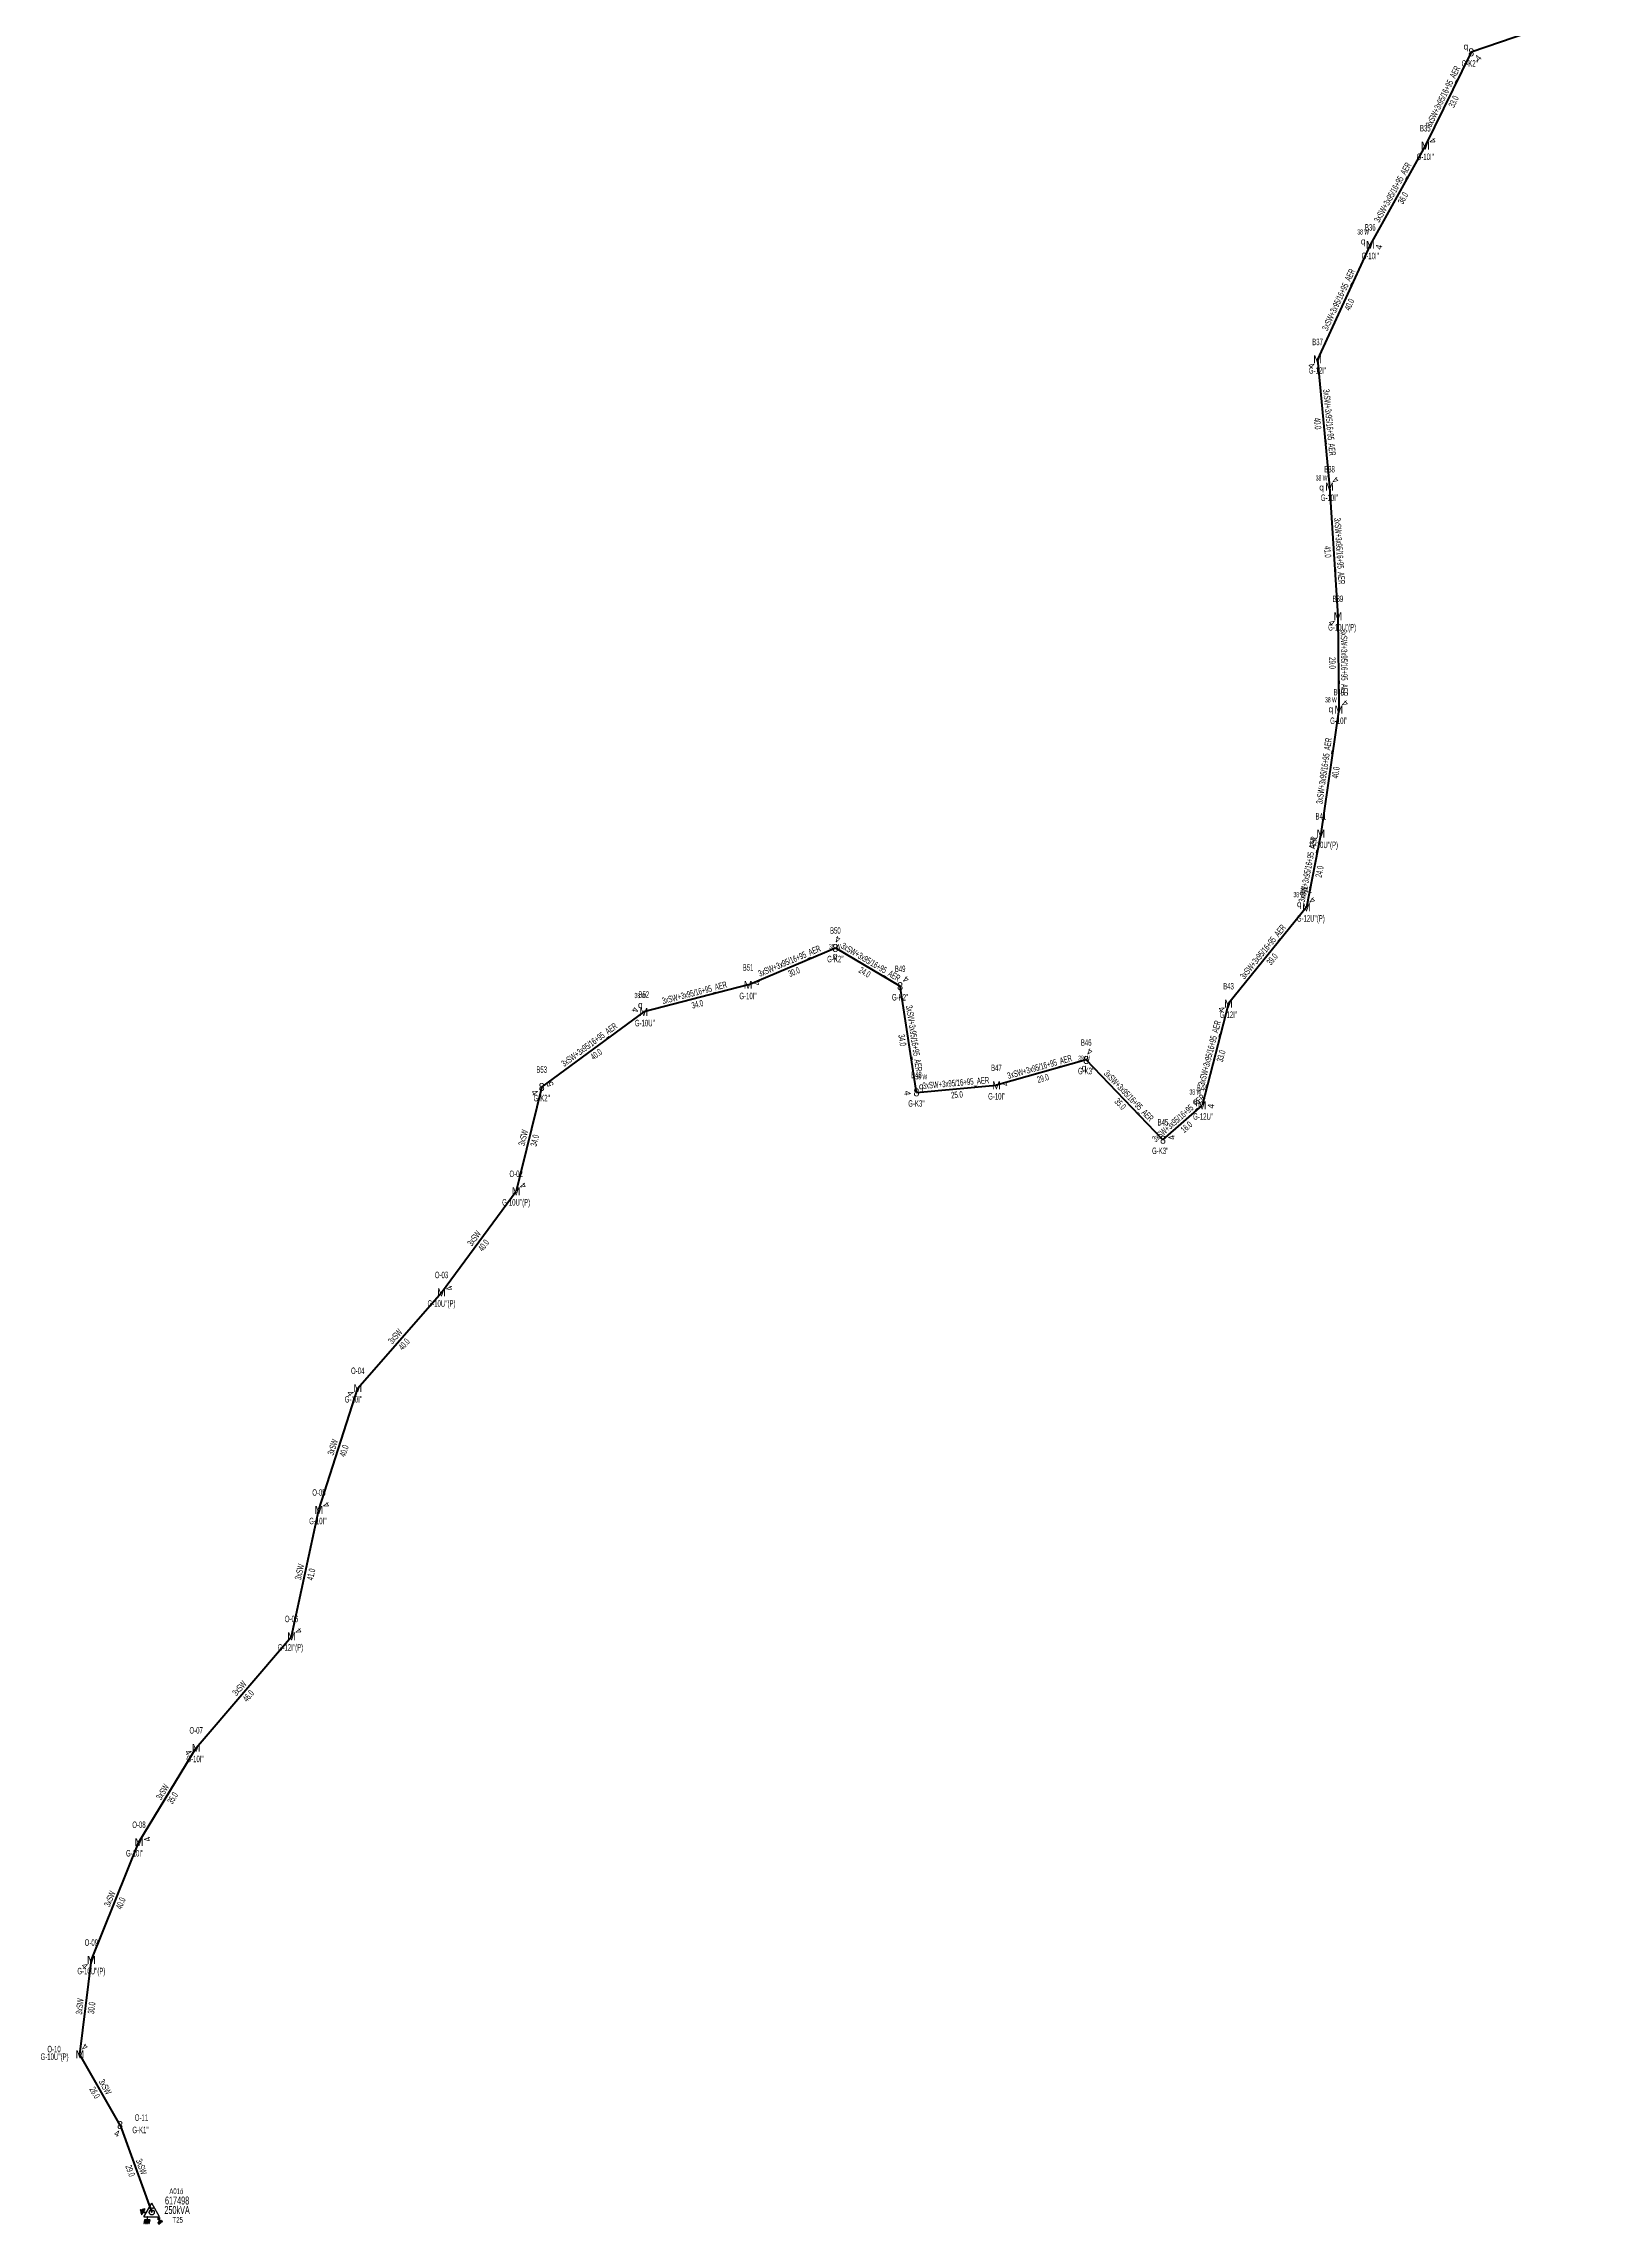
# Model space of a CAD drawing. Header units: millimetres. Extents: x 431745 to 436691, y 4033035 to 4040054.
# Drawn here: x 435423 to 435910, y 4034160 to 4034848 of the extents above; entities that cross this region are included whole.
import ezdxf
from ezdxf.enums import TextEntityAlignment as Align

# ---------------------------------------------------------------- set-up
doc = ezdxf.new("R2010")
doc.units = ezdxf.units.MM
for name, color, linetype, lineweight in [('DIREK_OG_YENI', 10, 'Continuous', 25), ('HAT_OG_HAVAI_YENI', 1, 'Continuous', 70), ('TRAFO_MEVCUT', 5, 'Continuous', 30), ('TRAFO_TADILAT_BYSK', 5, 'Continuous', 30)]:
    doc.layers.add(name, color=color, linetype=linetype, lineweight=lineweight)
doc.layers.add('LAMBA_GUCU', color=4, linetype='Continuous')
doc.styles.add('Direk', font='B_CAD')
doc.styles.get("Standard").update_dxf_attribs({"font": 'Arial'})

# ---------------------------------------------------------------- blocks, each defined once
blk = doc.blocks.new('MEV_DIREK_OZEL')
h = blk.add_hatch(color=32)
h.paths.add_polyline_path([(-2.12, 1), (-2.34, 1.12), (-3.29, -0.52), (-3.08, -0.65), (-2.65, 0.09), (-1.88, -0.36), (-1.78, -0.19), (-2.55, 0.26)])
h.paths.add_polyline_path([(-3.44, -0.15), (-3.31, -0.22), (-2.59, 1.01), (-2.72, 1.09)])
h.paths.add_polyline_path([(-3.52, 0.32), (-3.39, 0.24), (-3.03, 0.85), (-3.16, 0.92)])
h.paths.add_polyline_path([(-3.56, 0.84), (-3.64, 0.71), (-3.51, 0.63), (-3.43, 0.76)])
h.paths.add_polyline_path([(-1.49, -2.34), (-2.24, -2.34), (-2.5, -3.47), (-2.4, -3.47), (-2.19, -2.54), (-1.89, -2.54), (-2.1, -3.47), (-2, -3.47), (-1.79, -2.54), (-1.49, -2.54), (-1.7, -3.48), (-1.6, -3.48), (-1.39, -2.54), (-1.09, -2.54), (-1.3, -3.48), (-1.2, -3.48), (-0.99, -2.54), (-0.69, -2.55), (-0.9, -3.48), (-0.8, -3.48), (-0.54, -2.35), (-1.29, -2.34), (-1.29, -1.44), (-1.49, -1.44)])
at = {"layer": 'TRAFO_MEVCUT'}
for points in [[(2.4, -1.57), (2.17, -1.92), (2.12, -1.44), (1.99, -1.44), (2.06, -2.32), (2.29, -1.96), (2.35, -2.67), (2.14, -2.67), (2.44, -2.87), (2.45, -2.86), (2.69, -2.49), (2.49, -2.63)], [(2.4, -1.57), (2.17, -1.92), (2.12, -1.44), (1.99, -1.44), (2.06, -2.32), (2.29, -1.96), (2.35, -2.67), (2.14, -2.67), (2.44, -2.87), (2.02, -3.19), (2.24, -3.79), (2.3, -3.74), (2.13, -3.26), (2.3, -3.13), (2.48, -3.6), (2.54, -3.56), (2.36, -3.08), (2.54, -2.94), (2.72, -3.42), (2.78, -3.38), (2.6, -2.9), (2.78, -2.76), (2.95, -3.24), (3.01, -3.2), (2.84, -2.72), (3.01, -2.58), (3.19, -3.06), (3.25, -3.01), (3.03, -2.42), (2.45, -2.86), (2.69, -2.49), (2.49, -2.63)], [(3.01, -2.58), (3.19, -3.06), (3.25, -3.01), (3.03, -2.42), (2.45, -2.86), (2.69, -2.49), (2.49, -2.63), (2.4, -1.57), (2.17, -1.92), (2.12, -1.44), (1.99, -1.44), (2.06, -2.32), (2.29, -1.96), (2.35, -2.67), (2.14, -2.67), (2.44, -2.87), (2.02, -3.19), (2.24, -3.79), (2.3, -3.74), (2.13, -3.26), (2.3, -3.13), (2.48, -3.6), (2.54, -3.56), (2.36, -3.08), (2.54, -2.94), (2.72, -3.42), (2.78, -3.38), (2.6, -2.9), (2.78, -2.76), (2.95, -3.24), (3.01, -3.2), (2.84, -2.72)]]:
    blk.add_hatch(color=32, dxfattribs=at).paths.add_polyline_path(points)
at = {"layer": 'TRAFO_MEVCUT', "linetype": 'Continuous'}
for p, q in [((-2.5, -1.44), (0, 2.89)), ((2.5, -1.44), (0, 2.89)), ((-2.5, -1.44), (2.5, -1.44))]:
    blk.add_line(p, q, dxfattribs=at)
at = {"layer": 'TRAFO_MEVCUT', "color": 32, "flags": 128}
blk.add_lwpolyline([(1.99, -1.44), (2.12, -1.44), (2.17, -1.92), (2.4, -1.57), (2.49, -2.63), (2.69, -2.49), (2.45, -2.86), (3.03, -2.42), (3.25, -3.01), (3.19, -3.06), (3.01, -2.58), (2.84, -2.72), (3.01, -3.2), (2.95, -3.24), (2.78, -2.76), (2.6, -2.9), (2.78, -3.38), (2.72, -3.42), (2.54, -2.94), (2.36, -3.08), (2.54, -3.56), (2.48, -3.6), (2.3, -3.13), (2.13, -3.26), (2.3, -3.74), (2.24, -3.79), (2.02, -3.19), (2.44, -2.87), (2.14, -2.67), (2.35, -2.67), (2.29, -1.96), (2.06, -2.32), (1.99, -1.44)], dxfattribs=at)
at = {"layer": 'TRAFO_MEVCUT', "linetype": 'Continuous'}
for centre, radius in [((0, 0), 0.804), ((-0.34, 1.34), 0.12), ((0.34, 1.34), 0.12)]:
    blk.add_circle(centre, radius, dxfattribs=at)
at = {"layer": 'TRAFO_TADILAT_BYSK', "color": 32, "flags": 128}
for points in [[(-3.51, 0.63), (-3.43, 0.76), (-3.56, 0.84), (-3.64, 0.71), (-3.51, 0.63)], [(-3.39, 0.24), (-3.03, 0.85), (-3.16, 0.92), (-3.52, 0.32), (-3.39, 0.24)], [(-3.31, -0.22), (-2.59, 1.01), (-2.72, 1.09), (-3.44, -0.15), (-3.31, -0.22)], [(-1.78, -0.19), (-2.55, 0.26), (-2.12, 1), (-2.34, 1.12), (-3.29, -0.52), (-3.08, -0.65), (-2.65, 0.09), (-1.88, -0.36), (-1.78, -0.19)], [(-1.29, -1.44), (-1.49, -1.44), (-1.49, -2.34), (-2.24, -2.34), (-2.5, -3.47), (-2.4, -3.47), (-2.19, -2.54), (-1.89, -2.54), (-2.1, -3.47), (-2, -3.47), (-1.79, -2.54), (-1.49, -2.54), (-1.7, -3.48), (-1.6, -3.48), (-1.39, -2.54), (-1.09, -2.54), (-1.3, -3.48), (-1.2, -3.48), (-0.99, -2.54), (-0.69, -2.55), (-0.9, -3.48), (-0.8, -3.48), (-0.54, -2.35), (-1.29, -2.34), (-1.29, -1.44)]]:
    blk.add_lwpolyline(points, dxfattribs=at)

msp = doc.modelspace()

# ---------------------------------------------------------------- linework, layer by layer
at = {"layer": 'HAT_OG_HAVAI_YENI'}
for p, q in [((435909.530972, 4034857.478969), (435873.192, 4034845.066)), ((435873.192, 4034845.066), (435858.700408, 4034815.607247)), ((435858.700408, 4034815.607247), (435841.339248, 4034784.320076)), ((435841.339248, 4034784.320076), (435824.697896, 4034748.17655)), ((435824.697896, 4034748.17655), (435828.476006, 4034708.020877)), ((435828.476006, 4034708.020877), (435831.122, 4034667.138)), ((435831.122, 4034667.138), (435831.409337, 4034637.660882)), ((435831.409337, 4034637.660882), (435825.736, 4034598.506)), ((435825.736, 4034598.506), (435821.221, 4034575.3)), ((435821.221, 4034575.3), (435796.605, 4034544.903)), ((435645.003283, 4034550.824479), (435672.551, 4034562.473)), ((435672.551, 4034562.473), (435692.989, 4034550.408)), ((435645.003283, 4034550.824479), (435612.096, 4034542.268)), ((435698.132, 4034516.912), (435692.989, 4034550.408)), ((435796.605, 4034544.903), (435788.269517, 4034512.7924)), ((435612.096, 4034542.268), (435579.892, 4034518.607)), ((435751.695, 4034527.137), (435723.367, 4034519.164)), ((435775.929556, 4034501.966185), (435751.695, 4034527.137)), ((435579.892, 4034518.607), (435571.827454, 4034485.704307)), ((435698.132, 4034516.912), (435723.367, 4034519.164)), ((435775.929556, 4034501.966185), (435788.269517, 4034512.7924)), ((435548.274339, 4034453.799023), (435571.827454, 4034485.704307)), ((435521.835, 4034423.568), (435548.274339, 4034453.799023)), ((435509.6, 4034385.165), (435521.835, 4034423.568)), ((435500.955, 4034345.275), (435509.6, 4034385.165)), ((435470.86, 4034310.093), (435500.955, 4034345.275)), ((435452.807, 4034280.33), (435470.86, 4034310.093)), ((435437.791579, 4034243.158903), (435452.807, 4034280.33)), ((435434.179422, 4034213.367941), (435437.791579, 4034243.158903)), ((435446.835277, 4034191.070703), (435434.179422, 4034213.367941)), ((435446.835277, 4034191.070703), (435456.84, 4034163.52))]:
    msp.add_line(p, q, dxfattribs=at)

# ---------------------------------------------------------------- block references
at = {"layer": 'TRAFO_MEVCUT'}
msp.add_blockref('MEV_DIREK_OZEL', (435456.84, 4034163.52), dxfattribs=at)

# ---------------------------------------------------------------- texts
at = {"layer": 'DIREK_OG_YENI', "color": 4, "style": 'Direk'}
for p in [(435871.540909, 4034846.943205), (435839.109244, 4034785.450156), (435825.983846, 4034707.82304), (435828.914958, 4034637.828433), (435818.955319, 4034576.356736), (435672.384591, 4034559.978545), (435611.022071, 4034544.525582), (435751.040246, 4034524.724264), (435699.674097, 4034518.879724), (435786.141241, 4034514.104055)]:
    msp.add_text('q', height=2, dxfattribs=at).set_placement(p, align=Align.MIDDLE_CENTER)
at = {"layer": 'DIREK_OG_YENI', "width": 0.53}
for s, p in [("G-K2''", (435872.728029, 4034841.566)), ('B35', (435858.700408, 4034821.107247)), ("G-10I''", (435858.700408, 4034812.107247)), ('B36', (435841.339248, 4034789.820076)), ("G-10I''", (435841.339248, 4034780.820076)), ('B37', (435824.697896, 4034753.67655)), ("G-12I''", (435824.697896, 4034744.67655)), ('B38', (435828.476006, 4034713.520877)), ("G-10I''", (435828.476006, 4034704.520877)), ('B39', (435831.122, 4034672.638)), ("G-10U''(P)", (435832.470925, 4034663.638)), ('B40', (435831.409337, 4034643.160882)), ("G-10I''", (435831.409337, 4034634.160882)), ('B41', (435825.736, 4034604.006)), ("G-10U''(P)", (435826.747715, 4034595.006)), ('B42', (435821.221, 4034580.8)), ("G-12U''(P)", (435822.569925, 4034571.8)), ('B50', (435672.551, 4034567.973)), ("G-K2''", (435672.551, 4034558.973)), ('B51', (435645.003283, 4034556.324479)), ('B49', (435692.989, 4034555.908)), ('B43', (435796.605, 4034550.403)), ('B52', (435612.096, 4034547.768)), ("G-10I''", (435645.003283, 4034547.324479)), ("G-K2''", (435692.989, 4034546.908)), ("G-10U''", (435612.43321, 4034538.768)), ("G-12I''", (435796.605, 4034541.403)), ('B46', (435751.695, 4034532.637)), ('B53', (435579.892, 4034524.107)), ('B47', (435723.367, 4034524.664)), ("G-K3''", (435751.695, 4034523.637)), ('B48', (435698.132, 4034522.412)), ("G-10I''", (435723.493761, 4034515.664)), ('B44', (435788.269517, 4034518.2924)), ("G-K2''", (435579.892, 4034515.107)), ("G-K3''", (435698.132, 4034513.412)), ("G-12U''", (435788.606727, 4034509.2924)), ('B45', (435775.929556, 4034507.466185)), ("G-K3''", (435775.064273, 4034498.466185)), ('O-02', (435571.827454, 4034491.204307)), ("G-10U''(P)", (435571.827454, 4034482.204307)), ('O-03', (435548.274339, 4034459.299023)), ("G-10U''(P)", (435548.274339, 4034450.299023)), ('O-04', (435521.835, 4034429.068)), ("G-10I''", (435520.486075, 4034420.068)), ('O-05', (435509.6, 4034390.665)), ("G-10I''", (435509.26279, 4034381.665)), ('O-06', (435500.955, 4034350.775)), ("G-12I''(P)", (435500.61779, 4034341.775)), ('O-07', (435470.86, 4034315.593)), ("G-10I''", (435470.52279, 4034306.593)), ('O-08', (435452.807, 4034285.83)), ("G-10I''", (435451.458075, 4034276.83)), ('O-09', (435437.791579, 4034248.658903)), ("G-10U''(P)", (435437.791579, 4034239.658903)), ('O-10', (435426.007446, 4034215.042761)), ("G-10U''(P)", (435426.181318, 4034212.64989)), ('O-11', (435453.593676, 4034193.436374)), ("G-K1''", (435453.299832, 4034189.529659))]:
    msp.add_text(s, height=2.05, dxfattribs=at).set_placement(p, align=Align.MIDDLE_CENTER)
at = {"layer": 'DIREK_OG_YENI', "style": 'Direk'}
for s, p in [('8', (435873.192, 4034845.066)), ('M', (435858.700408, 4034815.607247)), ('M', (435841.339248, 4034784.320076)), ('M', (435824.697896, 4034748.17655)), ('M', (435828.476006, 4034708.020877)), ('M', (435831.122, 4034667.138)), ('M', (435831.409337, 4034637.660882)), ('M', (435825.736, 4034598.506)), ('M', (435821.221, 4034575.3)), ('8', (435672.551, 4034562.473)), ('M', (435645.003283, 4034550.824479)), ('8', (435692.989, 4034550.408)), ('M', (435796.605, 4034544.903)), ('M', (435612.096, 4034542.268)), ('8', (435751.695, 4034527.137)), ('8', (435579.892, 4034518.607)), ('8', (435698.132, 4034516.912)), ('M', (435723.367, 4034519.164)), ('M', (435788.269517, 4034512.7924)), ('8', (435775.929556, 4034501.966185)), ('M', (435571.827454, 4034485.704307)), ('M', (435548.274339, 4034453.799023)), ('M', (435521.835, 4034423.568)), ('M', (435509.6, 4034385.165)), ('M', (435500.955, 4034345.275)), ('M', (435470.86, 4034310.093)), ('M', (435452.807, 4034280.33)), ('M', (435437.791579, 4034243.158903)), ('M', (435434.179422, 4034213.367941)), ('8', (435446.835277, 4034191.070703))]:
    msp.add_text(s, height=2.5, dxfattribs=at).set_placement(p, align=Align.MIDDLE_CENTER)
at = {"layer": 'DIREK_OG_YENI', "color": 32, "style": 'Direk'}
for s, rotation, p in [('4', 410.654142, (435875.357332, 4034843.2908)), ('4', 481.903064, (435861.07745, 4034817.087002)), ('4', 435.487117, (435844.049904, 4034783.618403)), ('4', 315.000001, (435822.717997, 4034746.196651)), ('4', 496.851548, (435830.390901, 4034710.063712)), ('4', 317.130793, (435829.217084, 4034665.085856)), ('4', 495.000001, (435833.389236, 4034639.640781)), ('4', 309.494993, (435823.575296, 4034596.72517)), ('4', 500.033504, (435823.019551, 4034577.445977)), ('4', 524.722858, (435673.288767, 4034565.174055)), ('4', 461.460509, (435647.747457, 4034551.380818)), ('4', 499.364534, (435694.812483, 4034552.532831)), ('4', 255.872962, (435609.380681, 4034542.951403)), ('4', 307.723986, (435794.390291, 4034543.189797)), ('4', 516.957173, (435752.790973, 4034529.713595)), ('4', 308.11407, (435577.689006, 4034516.878759)), ('5', 109.057036, (435582.538543, 4034519.521226)), ('4', 274.364533, (435695.34012, 4034516.698915)), ('4', 458.896809, (435726.133312, 4034519.597035)), ('4', 445.475594, (435791.060792, 4034512.571525)), ('4', 463.687506, (435778.650038, 4034502.628739)), ('4', 488.11407, (435574.030448, 4034487.432549)), ('4', 476.782261, (435550.77397, 4034455.060706)), ('4', 304.46149, (435519.526381, 4034421.983614)), ('4', 483.412585, (435511.937235, 4034386.706859)), ('4', 486.134344, (435503.216382, 4034346.926106)), ('4', 299.380371, (435468.420131, 4034308.719305)), ('4', 468.841859, (435455.456958, 4034281.23428)), ('4', 311.543315, (435435.695907, 4034241.301982)), ('4', 506.332882, (435435.731649, 4034215.698304)), ('4', 339.768524, (435445.866999, 4034188.443454))]:
    msp.add_text(s, height=2, rotation=rotation, dxfattribs=at).set_placement(p, align=Align.MIDDLE_CENTER)
at = {"layer": 'HAT_OG_HAVAI_YENI', "lineweight": 30, "width": 0.53}
for s, rotation, p in [('3xSW+3x95/16+95_AER', 423.806582, (435865.183277, 4034830.711677, 217929.350204)), ('3xSW+3x95/16+95_AER', 420.974234, (435849.276587, 4034800.376084, 217920.669624)), ('3xSW+3x95/16+95_AER', 425.277515, (435832.24648, 4034766.603803, 217912.348948)), ('3xSW+3x95/16+95_AER', 275.374942, (435827.433214, 4034728.178335, 217914.238003)), ('3xSW+3x95/16+95_AER', 273.70269, (435830.647076, 4034687.634452, 217915.560847)), ('3xSW+3x95/16+95_AER', 270.559079, (435832.115475, 4034652.407856, 217915.704669)), ('3xSW+3x95/16+95_AER', 441.755196, (435827.731355, 4034618.205428, 217912.867901)), ('3xSW+3x95/16+95_AER', 438.991114, (435822.644177, 4034587.065482, 217910.610634)), ('3xSW+3x95/16+95_AER', 410.999245, (435808.252623, 4034560.636271, 217898.302556)), ('3xSW+3x95/16+95_AER', 22.921226, (435658.446028, 4034557.431655, 217836.275432)), ('3xSW+3x95/16+95_AER', 329.445379, (435683.202172, 4034557.172335)), ('3xSW+3x95/16+95_AER', 374.574304, (435628.335685, 4034547.369137, 217806.047934)), ('3xSW+3x95/16+95_AER', 396.306114, (435595.490794, 4034531.122897)), ('3xSW+3x95/16+95_AER', 278.729468, (435696.400989, 4034533.789013, 217846.494635)), ('3xSW+3x95/16+95_AER', 435.447582, (435791.614584, 4034529.061045, 217894.134759)), ('3xSW+3x95/16+95_AER', 375.718902, (435737.300529, 4034523.968522, 217861.6835)), ('3xSW+3x95/16+95_AER', 5.099631, (435710.673945, 4034518.884635, 217861.6835)), ('3xSW+3x95/16+95_AER', 313.915227, (435764.424399, 4034515.140956, 217875.847309)), ('3xSW+3x95/16+95_AER', 41.261438, (435781.538965, 4034508.018244, 217894.134759)), ('3xSW', 436.227793, (435575.03431, 4034502.35817)), ('3xSW', 53.564519, (435559.367049, 4034470.256495, 217785.913727)), ('3xSW', 48.827044, (435534.414673, 4034439.243306, 217774.137169)), ('3xSW', 72.329222, (435514.907549, 4034404.624916, 217760.91732)), ('3xSW', 77.771602, (435504.44691, 4034365.40037, 217754.800123)), ('3xSW', 49.456442, (435485.261583, 4034328.236549, 217750.477502)), ('3xSW', 58.760768, (435461.106951, 4034295.652399, 217735.430006)), ('3xSW', 68.003217, (435444.511368, 4034262.063015, 217726.403703)), ('3xSW', 83.086628, (435435.141681, 4034228.365735, 217718.89579)), ('3xSW', 299.579134, (435441.246573, 4034202.638903, 217717.089711)), ('3xSW', 289.957911, (435452.636591, 4034177.585482, 217728.42))]:
    msp.add_text(s, height=2.05, rotation=rotation, dxfattribs=at).set_placement(p, align=Align.CENTER)
for s, rotation, p in [('33.0', 423.806582, (435866.708702, 4034829.961292, 217929.350204)), ('36.0', 420.974234, (435850.76307, 4034799.551239, 217920.669624)), ('40.0', 425.277515, (435833.790665, 4034765.892823, 217912.348948)), ('40.0', 275.374942, (435825.740688, 4034728.019091, 217914.238003)), ('41.0', 273.70269, (435828.950625, 4034687.524667, 217915.560847)), ('29.0', 270.559079, (435830.415556, 4034652.391268, 217915.704669)), ('40.0', 441.755196, (435829.413784, 4034617.961643, 217912.867901)), ('24.0', 438.991114, (435824.312893, 4034586.740848, 217910.610634)), ('39.0', 410.999245, (435809.573757, 4034559.566409, 217898.302556)), ('30.0', 22.921226, (435659.108119, 4034555.865885, 217836.275432)), ('24.0', 329.445379, (435682.337961, 4034555.708388)), ('34.0', 374.574304, (435628.763466, 4034545.72384, 217806.047934)), ('40.0', 396.306114, (435596.497363, 4034529.752927)), ('34.0', 278.729468, (435694.720682, 4034533.531005, 217846.494635)), ('33.0', 435.447582, (435793.260045, 4034528.633894, 217894.134759)), ('25.0', 5.099631, (435710.825055, 4034517.191365, 217861.6835)), ('29.0', 375.718902, (435737.76109, 4034522.332097, 217861.6835)), ('35.0', 313.915227, (435763.199775, 4034513.961848, 217875.847309)), ('34.0', 436.227793, (435576.685434, 4034501.953464)), ('16.0', 41.261438, (435782.660108, 4034506.740341, 217894.134759)), ('40.0', 53.564519, (435560.734744, 4034469.246836, 217785.913727)), ('40.0', 48.827044, (435535.694307, 4034438.124138, 217774.137169)), ('40.0', 72.329222, (435516.527337, 4034404.108886, 217760.91732)), ('41.0', 77.771602, (435506.108339, 4034365.040294, 217754.800123)), ('46.0', 49.456442, (435486.553433, 4034327.131505, 217750.477502)), ('35.0', 58.760768, (435462.560467, 4034294.770757, 217735.430006)), ('40.0', 68.003217, (435446.087617, 4034261.426273, 217726.403703)), ('30.0', 83.086628, (435436.829321, 4034228.161109, 217718.89579)), ('26.0', 299.579134, (435439.768126, 4034201.799741, 217717.089711)), ('29.0', 289.957911, (435451.038687, 4034177.005221, 217728.42))]:
    msp.add_text(s, height=2.05, rotation=rotation, dxfattribs=at).set_placement(p, align=Align.TOP_CENTER)
at = {"layer": 'LAMBA_GUCU', "width": 0.55}
for p in [(435839.108586, 4034788.392261), (435825.983188, 4034710.765146), (435828.9143, 4034640.770538), (435818.954662, 4034579.298842), (435672.383933, 4034562.92065), (435611.021414, 4034547.467687), (435751.039588, 4034527.666369), (435699.673439, 4034521.821829), (435786.140583, 4034517.04616)]:
    msp.add_text('38 W', height=1.65, dxfattribs=at).set_placement(p, align=Align.MIDDLE_CENTER)
at = {"layer": 'TRAFO_MEVCUT', "width": 0.6}
for s, height, p in [('617498', 2.5, (435464.84, 4034166.02)), ('A01ö', 1.8, (435464.60048, 4034169.280334)), ('250kVA', 2.5, (435464.84, 4034163.02))]:
    msp.add_text(s, height=height, dxfattribs=at).set_placement(p, align=Align.CENTER)
msp.add_text('T25', height=1.8, dxfattribs=at).set_placement((435465.052546, 4034162.081712), align=Align.TOP_CENTER)

doc.saveas('drawing.dxf')
